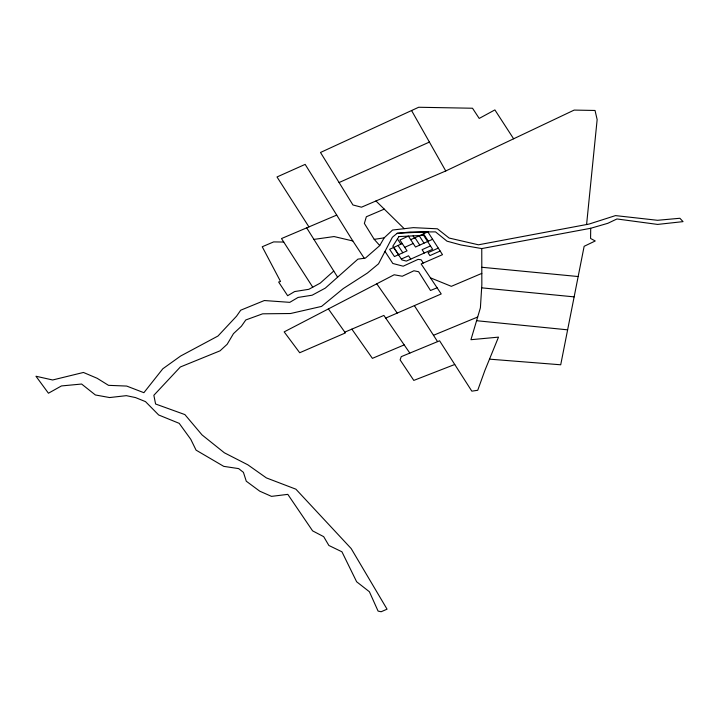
<?xml version="1.0" encoding="UTF-8"?>
<svg xmlns="http://www.w3.org/2000/svg" width="719" height="719" viewBox="0 0 719 719"><rect width="100%" height="100%" fill="white"/><g stroke="black" fill="none" stroke-linecap="round" stroke-linejoin="round"><path stroke-width="1.08" d="M590.712 228.274L481.766 248.576L460.906 244.954L446.993 241.171L435.525 231.878L410.324 231.994L397.185 233.307L392.385 237.243L378.518 263.837L367.382 273.067L343.215 288.616L321.555 306.411L290.521 313.52L262.651 313.817L245.79 319.955L241.431 326.201L233.468 333.652L227.177 344.257L220.023 350.836L180.334 366.987L153.857 395.288L155.592 404.006L184.882 414.584L202.039 434.914L224.346 452.781L247.857 464.825L266.372 477.901L295.895 489.181L351.178 548.561L387.056 609.182L381.151 611.743L378.086 611.096L369.395 591.737L356.642 581.77L341.938 551.797L328.871 545.469L323.685 536.653L312.603 530.865L287.807 494.366L271.494 496.371L259.739 491.176L246.275 481.2L243.426 472.356L238.663 468.608L223.753 466.361L196.071 450.139L190.778 439.309L179.202 423.347L158.674 414.98L145.499 401.624L135.514 397.58L126.355 395.657L109.63 397.553L95.366 394.965L81.615 384.036L61.448 385.941L48.443 393.221L35.95 376.235L52.649 379.983L83.449 372.46L97.164 378.293L108.506 385.339L126.697 386.067L143.89 392.691L162.818 368.775L180.613 356.031L217.983 336.025L236.569 316.153L240.712 310.204L264.34 300.533L289.775 302.348L298.079 297.432L312.136 295.212L325.303 288.121L357.936 259.128L365.396 258.121L379.641 245.7L384.162 237.854L392.565 230.035L413.326 227.644L437.422 228.804L449.114 238.043L478.477 244.802L589.023 224.076L615.491 215.601L657.543 220.293L679.886 218.27L683.05 221.632L657.597 224.418L616.956 218.962L607.798 223.312L590.712 228.274L590.578 238.474L595.242 240.973L584.143 246.302L560.712 364.785L489.549 359.158M586.587 224.535L597.147 119.597L595.035 110.465L574.157 110.088L445.753 170.969L361.477 207.198L352.948 204.969L320.494 152.473L418.683 107.257L472.509 108.236L479.214 118.428L494.888 109.908L513.618 138.794M333.76 271.027L320.216 283.142L308.828 289.308L294.601 291.572L287.645 295.716L278.639 282.019L280.527 281.462L262.237 246.752L273.642 241.908L283.735 242.051M402.227 243.543L389.608 249.304L394.443 256.566L407.044 250.85L399.899 240.002L408.383 236.111L415.51 247.021L432.595 239.274M410.711 239.679L427.823 231.869M404.725 247.336L413.2 243.48M401.328 259.047L408.545 255.793L410.738 259.119M430.456 245.916L422.089 249.691L424.273 253.034M339.089 182.545L429.414 142.074M438.275 248.109L428.021 252.711L429.917 255.622L440.154 251.03M385.717 318.086L441.223 293.945L421.145 263.945L442.5 254.67L427.778 231.788L397.185 233.307M344.832 332.151L383.883 315.425L409.83 353.092L439.597 340.797L471.826 391.163L477.731 390.282L484.885 370.447L498.501 337.13L470.945 339.701L480.4 307.84L481.838 284.832L481.766 248.576M336.717 215.089L281.497 238.564L312.747 287.187M384.261 209.121L366.348 216.752L364.362 223.42L374.222 239.355L379.74 245.53M481.811 273.382L451.343 286.333L430.429 277.822M404.186 344.895L372.397 358.359L351.852 329.14M409.83 353.092L401.247 356.66L400.115 359.904L413.802 380.405L454.759 364.479M437.098 287.771L430.501 290.494L418.62 271.728L413.919 270.766L402.272 276.24L394.174 274.766L284.167 331.881L299.706 352.741L345.381 332.933L328.385 308.927M433.485 335.288L477.677 317.016M374.222 239.355L384.162 237.854M313.915 239.4L334.065 236.551L352.831 240.964L364.254 258.274M481.802 267.27L578.166 276.536M481.649 287.834L574.139 296.875M476.58 320.71L567.624 329.832M375.956 200.969L404.204 228.696M376.765 283.807L397.221 313.089M423.266 263.019L421.109 259.784L418.09 259.379L403.188 266.201L392.808 263.469L384.998 251.407M393.796 247.39L398.632 254.67M398.011 245.476L402.829 252.764M397.436 238.96L400.851 244.136M414.971 237.728L419.761 245.089M413.092 235.886L414.432 237.935M419.24 235.778L424.03 243.157M423.527 233.828L428.308 241.225M414.369 305.629L437.547 341.588M308.927 226.898L277.004 176.964L305.153 164.381L352.831 240.964M306.68 227.86L337.615 277.183M411.565 110.519L445.753 170.969M398.946 236.578L392.808 246.222L401.912 259.927L406.343 261.096L432.631 249.277L423.635 235.365L398.946 236.578"/></g></svg>
